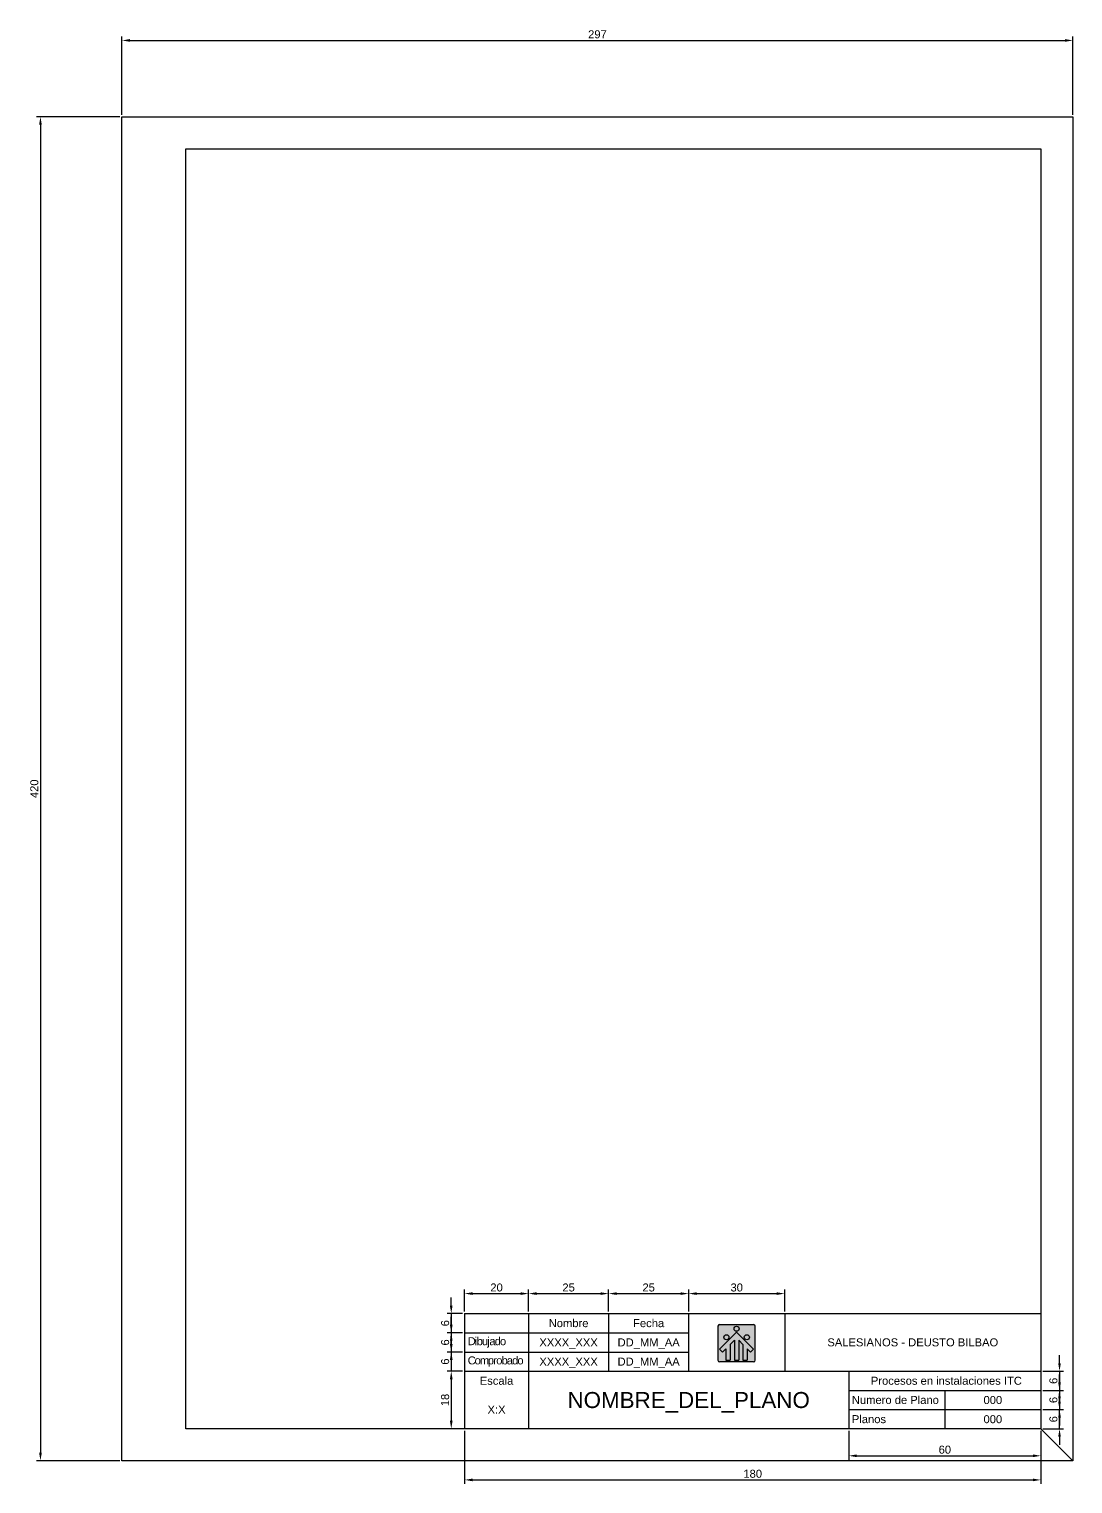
# Model space of a CAD drawing. Header units: millimetres. Extents: x 1808 to 3017, y 1682 to 2137.
# Drawn here: x 2691.2 to 3017.1, y 1682.2 to 2136.8 of the extents above; entities that cross this region are included whole.
import ezdxf
from ezdxf.enums import TextEntityAlignment as Align

# ---------------------------------------------------------------- set-up
doc = ezdxf.new("R2010")
doc.units = ezdxf.units.MM
for name, color, linetype in [('Atributos', 7, 'Continuous'), ('Cajetin', 7, 'Continuous'), ('Cotas', 6, 'Continuous'), ('Logo_SD', 1, 'Continuous'), ('Marco', 7, 'Continuous'), ('Texto_1', 7, 'Continuous'), ('Texto_2', 7, 'Continuous')]:
    doc.layers.add(name, color=color, linetype=linetype)
doc.layers.add('NoImprimir', color=7, linetype='Continuous', plot=False)
doc.styles.get("Standard").update_dxf_attribs({"font": 'arial.ttf'})
doc.dimstyles.new('ISO-25', dxfattribs={"dimtxt": 2.5, "dimasz": 2.5, "dimexe": 1.25, "dimexo": 0.625, "dimtad": 1, "dimtxsty": 'Standard', "dimcen": 2.5, "dimadec": 0, "dimazin": 0, "dimtfac": 1, "dimtmove": 0, "dimatfit": 3, "dimfxl": 1, "dimarcsym": 0})

# ---------------------------------------------------------------- blocks, each defined once
blk = doc.blocks.new('*D50')
at = {"layer": 'Cotas', "color": 0, "lineweight": -2, "transparency": 16777216}
for p, q in [((2823, 1737.94), (2823, 1740.44)), ((2826.52, 1735.44), (2821.75, 1735.44)), ((2823, 1735.44), (2823, 1729.44)), ((2826.52, 1729.44), (2821.75, 1729.44)), ((2823, 1726.94), (2823, 1724.44))]:
    blk.add_line(p, q, dxfattribs=at)
at = {"layer": 'Cotas', "color": 0, "transparency": 16777216}
for points in [[(2822.58, 1737.94), (2823.42, 1737.94), (2823, 1735.44)], [(2822.58, 1726.94), (2823.42, 1726.94), (2823, 1729.44)]]:
    blk.add_solid(points, dxfattribs=at)
at = {"layer": 'Defpoints', "color": 0, "transparency": 16777216}
for p in [(2827.15, 1735.44), (2823, 1729.44), (2827.15, 1729.44)]:
    blk.add_point(p, dxfattribs=at)
at = {"layer": 'Cotas', "color": 0, "transparency": 16777216, "insert": (2821.1, 1732.44), "char_height": 2.5, "attachment_point": 5, "rotation": 90}
blk.add_mtext('6', dxfattribs=at)
blk = doc.blocks.new('*D51')
at = {"layer": 'Cotas', "color": 0, "lineweight": -2, "transparency": 16777216}
for p, q in [((2823, 1731.94), (2823, 1734.44)), ((2826.52, 1729.44), (2821.75, 1729.44)), ((2823, 1729.44), (2823, 1723.44)), ((2826.52, 1723.44), (2821.75, 1723.44)), ((2823, 1720.94), (2823, 1718.44))]:
    blk.add_line(p, q, dxfattribs=at)
at = {"layer": 'Cotas', "color": 0, "transparency": 16777216}
for points in [[(2822.58, 1731.94), (2823.42, 1731.94), (2823, 1729.44)], [(2822.58, 1720.94), (2823.42, 1720.94), (2823, 1723.44)]]:
    blk.add_solid(points, dxfattribs=at)
at = {"layer": 'Defpoints', "color": 0, "transparency": 16777216}
for p in [(2827.15, 1729.44), (2823, 1723.44), (2827.15, 1723.44)]:
    blk.add_point(p, dxfattribs=at)
at = {"layer": 'Cotas', "color": 0, "transparency": 16777216, "insert": (2821.1, 1726.44), "char_height": 2.5, "attachment_point": 5, "rotation": 90}
blk.add_mtext('6', dxfattribs=at)
blk = doc.blocks.new('*D52')
at = {"layer": 'Cotas', "color": 0, "lineweight": -2, "transparency": 16777216}
for p, q in [((2823, 1725.94), (2823, 1728.44)), ((2826.52, 1723.44), (2821.75, 1723.44)), ((2823, 1723.44), (2823, 1717.44)), ((2826.52, 1717.44), (2821.75, 1717.44)), ((2823, 1714.94), (2823, 1712.44))]:
    blk.add_line(p, q, dxfattribs=at)
at = {"layer": 'Cotas', "color": 0, "transparency": 16777216}
for points in [[(2822.58, 1725.94), (2823.42, 1725.94), (2823, 1723.44)], [(2822.58, 1714.94), (2823.42, 1714.94), (2823, 1717.44)]]:
    blk.add_solid(points, dxfattribs=at)
at = {"layer": 'Defpoints', "color": 0, "transparency": 16777216}
for p in [(2827.15, 1723.44), (2823, 1717.44), (2827.15, 1717.44)]:
    blk.add_point(p, dxfattribs=at)
at = {"layer": 'Cotas', "color": 0, "transparency": 16777216, "insert": (2821.1, 1720.44), "char_height": 2.5, "attachment_point": 5, "rotation": 90}
blk.add_mtext('6', dxfattribs=at)
blk = doc.blocks.new('*D53')
at = {"layer": 'Cotas', "color": 0, "lineweight": -2, "transparency": 16777216}
for p, q in [((2827.15, 1736.06), (2827.15, 1742.94)), ((2829.65, 1741.69), (2844.65, 1741.69)), ((2847.15, 1736.06), (2847.15, 1742.94))]:
    blk.add_line(p, q, dxfattribs=at)
at = {"layer": 'Cotas', "color": 0, "transparency": 16777216}
for points in [[(2829.65, 1742.11), (2829.65, 1741.27), (2827.15, 1741.69)], [(2844.65, 1742.11), (2844.65, 1741.27), (2847.15, 1741.69)]]:
    blk.add_solid(points, dxfattribs=at)
at = {"layer": 'Defpoints', "color": 0, "transparency": 16777216}
for p in [(2847.15, 1741.69), (2827.15, 1735.44), (2847.15, 1735.44)]:
    blk.add_point(p, dxfattribs=at)
at = {"layer": 'Cotas', "color": 0, "transparency": 16777216, "insert": (2837.15, 1743.59), "char_height": 2.5, "attachment_point": 5}
blk.add_mtext('20', dxfattribs=at)
blk = doc.blocks.new('*D47')
at = {"layer": 'Cotas', "color": 0, "lineweight": -2, "transparency": 16777216}
for p, q in [((2847.15, 1736.06), (2847.15, 1742.94)), ((2849.65, 1741.69), (2869.65, 1741.69)), ((2872.15, 1736.06), (2872.15, 1742.94))]:
    blk.add_line(p, q, dxfattribs=at)
at = {"layer": 'Cotas', "color": 0, "transparency": 16777216}
for points in [[(2849.65, 1742.11), (2849.65, 1741.27), (2847.15, 1741.69)], [(2869.65, 1742.11), (2869.65, 1741.27), (2872.15, 1741.69)]]:
    blk.add_solid(points, dxfattribs=at)
at = {"layer": 'Defpoints', "color": 0, "transparency": 16777216}
for p in [(2872.15, 1741.69), (2847.15, 1735.44), (2872.15, 1735.44)]:
    blk.add_point(p, dxfattribs=at)
at = {"layer": 'Cotas', "color": 0, "transparency": 16777216, "insert": (2859.65, 1743.59), "char_height": 2.5, "attachment_point": 5}
blk.add_mtext('25', dxfattribs=at)
blk = doc.blocks.new('*D48')
at = {"layer": 'Cotas', "color": 0, "lineweight": -2, "transparency": 16777216}
for p, q in [((2872.15, 1736.06), (2872.15, 1742.94)), ((2874.65, 1741.69), (2894.65, 1741.69)), ((2897.15, 1736.06), (2897.15, 1742.94))]:
    blk.add_line(p, q, dxfattribs=at)
at = {"layer": 'Cotas', "color": 0, "transparency": 16777216}
for points in [[(2874.65, 1742.11), (2874.65, 1741.27), (2872.15, 1741.69)], [(2894.65, 1742.11), (2894.65, 1741.27), (2897.15, 1741.69)]]:
    blk.add_solid(points, dxfattribs=at)
at = {"layer": 'Defpoints', "color": 0, "transparency": 16777216}
for p in [(2897.15, 1741.69), (2872.15, 1735.44), (2897.15, 1735.44)]:
    blk.add_point(p, dxfattribs=at)
at = {"layer": 'Cotas', "color": 0, "transparency": 16777216, "insert": (2884.65, 1743.59), "char_height": 2.5, "attachment_point": 5}
blk.add_mtext('25', dxfattribs=at)
blk = doc.blocks.new('*D49')
at = {"layer": 'Cotas', "color": 0, "lineweight": -2, "transparency": 16777216}
for p, q in [((2897.15, 1736.06), (2897.15, 1742.94)), ((2899.65, 1741.69), (2924.65, 1741.69)), ((2927.15, 1736.06), (2927.15, 1742.94))]:
    blk.add_line(p, q, dxfattribs=at)
at = {"layer": 'Cotas', "color": 0, "transparency": 16777216}
for points in [[(2899.65, 1742.11), (2899.65, 1741.27), (2897.15, 1741.69)], [(2924.65, 1742.11), (2924.65, 1741.27), (2927.15, 1741.69)]]:
    blk.add_solid(points, dxfattribs=at)
at = {"layer": 'Defpoints', "color": 0, "transparency": 16777216}
for p in [(2927.15, 1741.69), (2897.15, 1735.44), (2927.15, 1735.44)]:
    blk.add_point(p, dxfattribs=at)
at = {"layer": 'Cotas', "color": 0, "transparency": 16777216, "insert": (2912.15, 1743.59), "char_height": 2.5, "attachment_point": 5}
blk.add_mtext('30', dxfattribs=at)
blk = doc.blocks.new('*D41')
at = {"layer": 'Cotas', "color": 0, "lineweight": -2, "transparency": 16777216}
for p, q in [((2826.52, 1717.44), (2821.75, 1717.44)), ((2823, 1714.94), (2823, 1701.94)), ((2826.52, 1699.44), (2821.75, 1699.44))]:
    blk.add_line(p, q, dxfattribs=at)
at = {"layer": 'Cotas', "color": 0, "transparency": 16777216}
for points in [[(2822.58, 1714.94), (2823.42, 1714.94), (2823, 1717.44)], [(2822.58, 1701.94), (2823.42, 1701.94), (2823, 1699.44)]]:
    blk.add_solid(points, dxfattribs=at)
at = {"layer": 'Defpoints', "color": 0, "transparency": 16777216}
for p in [(2827.15, 1717.44), (2823, 1699.44), (2827.15, 1699.44)]:
    blk.add_point(p, dxfattribs=at)
at = {"layer": 'Cotas', "color": 0, "transparency": 16777216, "insert": (2821.1, 1708.44), "char_height": 2.5, "attachment_point": 5, "rotation": 90}
blk.add_mtext('18', dxfattribs=at)
blk = doc.blocks.new('*D42')
at = {"layer": 'Cotas', "color": 0, "lineweight": -2, "transparency": 16777216}
for p, q in [((2827.15, 1698.81), (2827.15, 1682.23)), ((3007.15, 1698.81), (3007.15, 1682.23)), ((2829.65, 1683.48), (3004.65, 1683.48))]:
    blk.add_line(p, q, dxfattribs=at)
at = {"layer": 'Cotas', "color": 0, "transparency": 16777216}
for points in [[(2829.65, 1683.89), (2829.65, 1683.06), (2827.15, 1683.48)], [(3004.65, 1683.89), (3004.65, 1683.06), (3007.15, 1683.48)]]:
    blk.add_solid(points, dxfattribs=at)
at = {"layer": 'Defpoints', "color": 0, "transparency": 16777216}
for p in [(2827.15, 1699.44), (3007.15, 1699.44), (3007.15, 1683.48)]:
    blk.add_point(p, dxfattribs=at)
at = {"layer": 'Cotas', "color": 0, "transparency": 16777216, "insert": (2917.15, 1685.38), "char_height": 2.5, "attachment_point": 5}
blk.add_mtext('180', dxfattribs=at)
blk = doc.blocks.new('*D43')
at = {"layer": 'Cotas', "color": 0, "lineweight": -2, "transparency": 16777216}
for p, q in [((2947.15, 1698.81), (2947.15, 1689.76)), ((3007.15, 1698.81), (3007.15, 1689.76)), ((2949.65, 1691.01), (3004.65, 1691.01))]:
    blk.add_line(p, q, dxfattribs=at)
at = {"layer": 'Cotas', "color": 0, "transparency": 16777216}
for points in [[(2949.65, 1691.43), (2949.65, 1690.59), (2947.15, 1691.01)], [(3004.65, 1691.43), (3004.65, 1690.59), (3007.15, 1691.01)]]:
    blk.add_solid(points, dxfattribs=at)
at = {"layer": 'Defpoints', "color": 0, "transparency": 16777216}
for p in [(2947.15, 1699.44), (3007.15, 1699.44), (3007.15, 1691.01)]:
    blk.add_point(p, dxfattribs=at)
at = {"layer": 'Cotas', "color": 0, "transparency": 16777216, "insert": (2977.15, 1692.91), "char_height": 2.5, "attachment_point": 5}
blk.add_mtext('60', dxfattribs=at)
blk = doc.blocks.new('*D44')
at = {"layer": 'Cotas', "color": 0, "lineweight": -2, "transparency": 16777216}
for p, q in [((3012.97, 1707.94), (3012.97, 1710.44)), ((3007.77, 1705.44), (3014.22, 1705.44)), ((3012.97, 1699.44), (3012.97, 1705.44)), ((3007.77, 1699.44), (3014.22, 1699.44)), ((3012.97, 1696.94), (3012.97, 1694.44))]:
    blk.add_line(p, q, dxfattribs=at)
at = {"layer": 'Cotas', "color": 0, "transparency": 16777216}
for points in [[(3012.55, 1707.94), (3013.39, 1707.94), (3012.97, 1705.44)], [(3012.55, 1696.94), (3013.39, 1696.94), (3012.97, 1699.44)]]:
    blk.add_solid(points, dxfattribs=at)
at = {"layer": 'Defpoints', "color": 0, "transparency": 16777216}
for p in [(3007.15, 1705.44), (3012.97, 1705.44), (3007.15, 1699.44)]:
    blk.add_point(p, dxfattribs=at)
at = {"layer": 'Cotas', "color": 0, "transparency": 16777216, "insert": (3011.07, 1702.44), "char_height": 2.5, "attachment_point": 5, "rotation": 90}
blk.add_mtext('6', dxfattribs=at)
blk = doc.blocks.new('*D45')
at = {"layer": 'Cotas', "color": 0, "lineweight": -2, "transparency": 16777216}
for p, q in [((3012.97, 1713.94), (3012.97, 1716.44)), ((3007.77, 1711.44), (3014.22, 1711.44)), ((3012.97, 1711.44), (3012.97, 1705.44)), ((3007.77, 1705.44), (3014.22, 1705.44)), ((3012.97, 1702.94), (3012.97, 1700.44))]:
    blk.add_line(p, q, dxfattribs=at)
at = {"layer": 'Cotas', "color": 0, "transparency": 16777216}
for points in [[(3012.55, 1713.94), (3013.39, 1713.94), (3012.97, 1711.44)], [(3012.55, 1702.94), (3013.39, 1702.94), (3012.97, 1705.44)]]:
    blk.add_solid(points, dxfattribs=at)
at = {"layer": 'Defpoints', "color": 0, "transparency": 16777216}
for p in [(3007.15, 1711.44), (3007.15, 1705.44), (3012.97, 1705.44)]:
    blk.add_point(p, dxfattribs=at)
at = {"layer": 'Cotas', "color": 0, "transparency": 16777216, "insert": (3011.07, 1708.44), "char_height": 2.5, "attachment_point": 5, "rotation": 90}
blk.add_mtext('6', dxfattribs=at)
blk = doc.blocks.new('*D46')
at = {"layer": 'Cotas', "color": 0, "lineweight": -2, "transparency": 16777216}
for p, q in [((3012.97, 1719.94), (3012.97, 1722.44)), ((3007.77, 1717.44), (3014.22, 1717.44)), ((3012.97, 1717.44), (3012.97, 1711.44)), ((3007.77, 1711.44), (3014.22, 1711.44)), ((3012.97, 1708.94), (3012.97, 1706.44))]:
    blk.add_line(p, q, dxfattribs=at)
at = {"layer": 'Cotas', "color": 0, "transparency": 16777216}
for points in [[(3012.55, 1719.94), (3013.39, 1719.94), (3012.97, 1717.44)], [(3012.55, 1708.94), (3013.39, 1708.94), (3012.97, 1711.44)]]:
    blk.add_solid(points, dxfattribs=at)
at = {"layer": 'Defpoints', "color": 0, "transparency": 16777216}
for p in [(3007.15, 1717.44), (3007.15, 1711.44), (3012.97, 1711.44)]:
    blk.add_point(p, dxfattribs=at)
at = {"layer": 'Cotas', "color": 0, "transparency": 16777216, "insert": (3011.07, 1714.44), "char_height": 2.5, "attachment_point": 5, "rotation": 90}
blk.add_mtext('6', dxfattribs=at)
blk = doc.blocks.new('*D54')
at = {"layer": 'Cotas', "color": 0, "lineweight": -2, "transparency": 16777216}
for p, q in [((2720.15, 2110.06), (2720.15, 2134.52)), ((2722.65, 2133.27), (3014.65, 2133.27)), ((3017.15, 2110.06), (3017.15, 2134.52))]:
    blk.add_line(p, q, dxfattribs=at)
at = {"layer": 'Cotas', "color": 0, "transparency": 16777216}
for points in [[(2722.65, 2133.69), (2722.65, 2132.85), (2720.15, 2133.27)], [(3014.65, 2133.69), (3014.65, 2132.85), (3017.15, 2133.27)]]:
    blk.add_solid(points, dxfattribs=at)
at = {"layer": 'Defpoints', "color": 0, "transparency": 16777216}
for p in [(3017.15, 2133.27), (2720.15, 2109.44), (3017.15, 2109.44)]:
    blk.add_point(p, dxfattribs=at)
at = {"layer": 'Cotas', "color": 0, "transparency": 16777216, "insert": (2868.65, 2135.17), "char_height": 2.5, "attachment_point": 5}
blk.add_mtext('297', dxfattribs=at)
blk = doc.blocks.new('*D55')
at = {"layer": 'Cotas', "color": 0, "lineweight": -2, "transparency": 16777216}
for p, q in [((2719.52, 2109.44), (2693.45, 2109.44)), ((2694.7, 2106.94), (2694.7, 1691.94)), ((2719.52, 1689.44), (2693.45, 1689.44))]:
    blk.add_line(p, q, dxfattribs=at)
at = {"layer": 'Cotas', "color": 0, "transparency": 16777216}
for points in [[(2694.29, 2106.94), (2695.12, 2106.94), (2694.7, 2109.44)], [(2694.29, 1691.94), (2695.12, 1691.94), (2694.7, 1689.44)]]:
    blk.add_solid(points, dxfattribs=at)
at = {"layer": 'Defpoints', "color": 0, "transparency": 16777216}
for p in [(2720.15, 2109.44), (2694.7, 1689.44), (2720.15, 1689.44)]:
    blk.add_point(p, dxfattribs=at)
at = {"layer": 'Cotas', "color": 0, "transparency": 16777216, "insert": (2692.8, 1899.44), "char_height": 2.5, "attachment_point": 5, "rotation": 90}
blk.add_mtext('420', dxfattribs=at)

msp = doc.modelspace()

# ---------------------------------------------------------------- hatches: boundary and pattern name
at = {"layer": 'Logo_SD'}
h = msp.add_hatch(color=1, dxfattribs=at)
h.dxf.hatch_style = 1
h.paths.add_polyline_path([(2906.277, 1720.873, 0.4142136), (2906.809, 1720.342), (2917.435, 1720.342, 0.4142136), (2917.966, 1720.873), (2917.966, 1724.327), (2917.966, 1731.499, 0.4142136), (2917.435, 1732.031), (2906.809, 1732.031, 0.4142136), (2906.277, 1731.499)])
h.paths.add_polyline_path([(2909.731, 1728.046, -1), (2908.137, 1728.046, -1)], flags=16)
h.paths.add_polyline_path([(2912.122, 1729.64), (2917.435, 1724.327), (2916.496, 1723.387), (2915.442, 1724.441), (2915.442, 1720.873), (2914.114, 1720.873), (2914.114, 1725.769), (2912.786, 1727.097), (2912.786, 1720.873), (2911.458, 1720.873), (2911.458, 1727.097), (2910.129, 1725.769), (2910.129, 1720.873), (2908.801, 1720.873), (2908.801, 1724.441), (2907.748, 1723.387), (2906.809, 1724.327)], flags=16)
h.paths.add_polyline_path([(2911.325, 1730.702, -1), (2912.919, 1730.702, -1)], flags=16)
h.paths.add_polyline_path([(2916.107, 1728.046, -1), (2914.513, 1728.046, -1)], flags=16)
at = {"layer": 'Logo_SD', "true_color": 0xffffff}
h = msp.add_hatch(color=7, dxfattribs=at)
h.dxf.hatch_style = 1
h.paths.add_polyline_path([(2912.919, 1730.702, 1), (2911.325, 1730.702, 1)])
h.paths.add_polyline_path([(2909.731, 1728.046, 1), (2908.137, 1728.046, 1)], flags=17)
h.paths.add_polyline_path([(2914.513, 1728.046, 1), (2916.107, 1728.046, 1)], flags=17)
h.paths.add_polyline_path([(2912.122, 1729.64), (2906.809, 1724.327), (2907.748, 1723.387), (2908.801, 1724.441), (2908.801, 1720.873), (2910.129, 1720.873), (2910.129, 1725.769), (2911.458, 1727.097), (2911.458, 1720.873), (2912.786, 1720.873), (2912.786, 1727.097), (2914.114, 1725.769), (2914.114, 1720.873), (2915.442, 1720.873), (2915.442, 1724.441), (2916.496, 1723.387), (2917.435, 1724.327)])

# ---------------------------------------------------------------- linework, layer by layer
at = {"layer": 'Cajetin'}
for p, q in [((2827.146, 1735.44), (3007.146, 1735.44)), ((2827.146, 1735.44), (2827.146, 1699.44)), ((2847.146, 1735.44), (2847.146, 1699.44)), ((2872.146, 1735.44), (2872.146, 1717.44)), ((2897.146, 1735.44), (2897.146, 1717.44)), ((2927.146, 1735.44), (2927.146, 1717.44)), ((2827.146, 1729.44), (2897.146, 1729.44)), ((2827.146, 1723.44), (2897.146, 1723.44)), ((2827.146, 1717.44), (3007.146, 1717.44)), ((2947.146, 1717.44), (2947.146, 1699.44)), ((2947.146, 1711.44), (3007.146, 1711.44)), ((2947.146, 1705.44), (3007.146, 1705.44))]:
    msp.add_line(p, q, dxfattribs=at)
at = {"layer": 'Logo_SD'}
for p, q in [((2906.809, 1732.031), (2917.435, 1732.031)), ((2906.277, 1731.499), (2906.277, 1720.873)), ((2906.809, 1724.327), (2912.122, 1729.64)), ((2912.122, 1729.64), (2917.435, 1724.327)), ((2917.966, 1724.327), (2917.966, 1731.499)), ((2907.748, 1723.387), (2906.809, 1724.327)), ((2907.748, 1723.387), (2908.801, 1724.441)), ((2908.801, 1724.441), (2908.801, 1720.873)), ((2910.129, 1725.769), (2911.458, 1727.097)), ((2910.129, 1725.769), (2910.129, 1720.873)), ((2911.458, 1727.097), (2911.458, 1720.873)), ((2912.786, 1727.097), (2914.114, 1725.769)), ((2912.786, 1727.097), (2912.786, 1720.873)), ((2914.114, 1725.769), (2914.114, 1720.873)), ((2915.442, 1724.441), (2916.496, 1723.387)), ((2915.442, 1724.441), (2915.442, 1720.873)), ((2916.496, 1723.387), (2917.435, 1724.327)), ((2917.966, 1720.873), (2917.966, 1724.327)), ((2917.435, 1720.342), (2906.809, 1720.342)), ((2908.801, 1720.873), (2910.129, 1720.873)), ((2911.458, 1720.873), (2912.786, 1720.873)), ((2914.114, 1720.873), (2915.442, 1720.873))]:
    msp.add_line(p, q, dxfattribs=at)
for centre in [(2908.934, 1728.046), (2912.122, 1730.702), (2915.31, 1728.046)]:
    msp.add_circle(centre, 0.797, dxfattribs=at)
for centre, start, end in [((2906.809, 1731.499), 90, 180), ((2917.435, 1731.499), 0, 90), ((2906.809, 1720.873), 180, 270), ((2917.435, 1720.873), 270, 0)]:
    msp.add_arc(centre, 0.531, start, end, dxfattribs=at)
at = {"layer": 'Marco'}
msp.add_lwpolyline([(3007.146, 2099.44), (3007.146, 1699.44), (2740.146, 1699.44), (2740.146, 2099.44)], close=True, dxfattribs=at)
at = {"layer": 'NoImprimir'}
for p, q in [((2977.146, 1711.44), (2977.146, 1699.44)), ((3007.146, 1699.44), (3017.146, 1689.44))]:
    msp.add_line(p, q, dxfattribs=at)
msp.add_lwpolyline([(3017.146, 2109.44), (3017.146, 1689.44), (2720.146, 1689.44), (2720.146, 2109.44)], close=True, dxfattribs=at)

# ---------------------------------------------------------------- texts
at = {"layer": 'Atributos'}
for tag, text, height, p in [('XXXX_XXX', 'Xavier', 2.5, (2859.646, 1726.44)), ('DD_MM_AA', '', 2.5, (2884.646, 1726.44)), ('XXXX_XXX', '', 2.5, (2859.646, 1720.44)), ('DD_MM_AA', '', 2.5, (2884.646, 1720.44)), ('NOMBRE_DEL_PLANO', '', 5, (2897.146, 1708.44)), ('000', '', 2.5, (2992.146, 1708.44)), ('X:X', '', 2.5, (2837.146, 1705.44)), ('000', '', 2.5, (2992.146, 1702.44))]:
    msp.add_attdef(tag, text=text, height=height, dxfattribs=at).set_placement(p, align=Align.MIDDLE_CENTER)
at = {"layer": 'NoImprimir', "char_height": 2.5, "attachment_point": 4}
for s, insert in [(' Numero de Plano', (2947.146, 1708.44)), (' Planos', (2947.146, 1702.44))]:
    msp.add_mtext_dynamic_manual_height_columns(s, width=30, gutter_width=12.5, heights=[0], dxfattribs=dict(at, insert=insert))
at = {"layer": 'Texto_1', "char_height": 2.5}
for s, width, insert, attachment_point in [('\\pxqc;Nombre', 25, (2872.146, 1732.44), 6), ('\\pxqc;Fecha', 25, (2897.146, 1732.44), 6), ('SALESIANOS - DEUSTO BILBAO', 80, (2967.146, 1726.44), 5), ('Escala', 20, (2837.146, 1714.44), 5), (' Procesos en instalaciones ITC', 60, (2977.146, 1714.44), 5)]:
    msp.add_mtext_dynamic_manual_height_columns(s, width=width, gutter_width=12.5, heights=[0], dxfattribs=dict(at, insert=insert, attachment_point=attachment_point))
at = {"layer": 'Texto_2', "char_height": 2.5, "attachment_point": 4}
for s, insert in [('\\pxi0.4;{\\T0.8;Dibujado}', (2827.146, 1726.44)), ('\\pxi0.4;{\\T0.8;Comprobado}', (2827.146, 1720.44))]:
    msp.add_mtext_dynamic_manual_height_columns(s, width=20, gutter_width=12.5, heights=[0], dxfattribs=dict(at, insert=insert))

# ---------------------------------------------------------------- dimensions: what is measured, and where the dimension line sits
at = {"layer": 'Cotas'}
for base, p1, p2, picture, middle in [((3017.146, 2133.271), (2720.146, 2109.44), (3017.146, 2109.44), '*D54', (2868.646, 2135.172)), ((2847.146, 1741.69), (2827.146, 1735.44), (2847.146, 1735.44), '*D53', (2837.146, 1743.591)), ((2872.146, 1741.69), (2847.146, 1735.44), (2872.146, 1735.44), '*D47', (2859.646, 1743.591)), ((2897.146, 1741.69), (2872.146, 1735.44), (2897.146, 1735.44), '*D48', (2884.646, 1743.591)), ((2927.146, 1741.69), (2897.146, 1735.44), (2927.146, 1735.44), '*D49', (2912.146, 1743.592)), ((3007.146, 1683.476), (2827.146, 1699.44), (3007.146, 1699.44), '*D42', (2917.146, 1685.377)), ((3007.146, 1691.011), (2947.146, 1699.44), (3007.146, 1699.44), '*D43', (2977.146, 1692.913))]:
    dim = msp.add_linear_dim(base=base, p1=p1, p2=p2, dimstyle='ISO-25', dxfattribs=at)
    dim.commit()
    dim.dimension.update_dxf_attribs({"geometry": picture, "text_midpoint": middle})
for base, p1, p2, picture, middle in [((2694.704, 1689.44), (2720.146, 2109.44), (2720.146, 1689.44), '*D55', (2692.803, 1899.44)), ((2823.001, 1729.44), (2827.146, 1735.44), (2827.146, 1729.44), '*D50', (2821.099, 1732.44)), ((2823.001, 1723.44), (2827.146, 1729.44), (2827.146, 1723.44), '*D51', (2821.099, 1726.44)), ((2823.001, 1717.44), (2827.146, 1723.44), (2827.146, 1717.44), '*D52', (2821.099, 1720.44)), ((3012.97, 1711.44), (3007.146, 1717.44), (3007.146, 1711.44), '*D46', (3011.068, 1714.44)), ((2823.001, 1699.44), (2827.146, 1717.44), (2827.146, 1699.44), '*D41', (2821.099, 1708.44)), ((3012.97, 1705.44), (3007.146, 1711.44), (3007.146, 1705.44), '*D45', (3011.068, 1708.44)), ((3012.97, 1705.44), (3007.146, 1699.44), (3007.146, 1705.44), '*D44', (3011.068, 1702.44))]:
    dim = msp.add_linear_dim(base=base, p1=p1, p2=p2, angle=90, dimstyle='ISO-25', dxfattribs=at)
    dim.commit()
    dim.dimension.update_dxf_attribs({"geometry": picture, "text_midpoint": middle})

doc.saveas('drawing.dxf')
